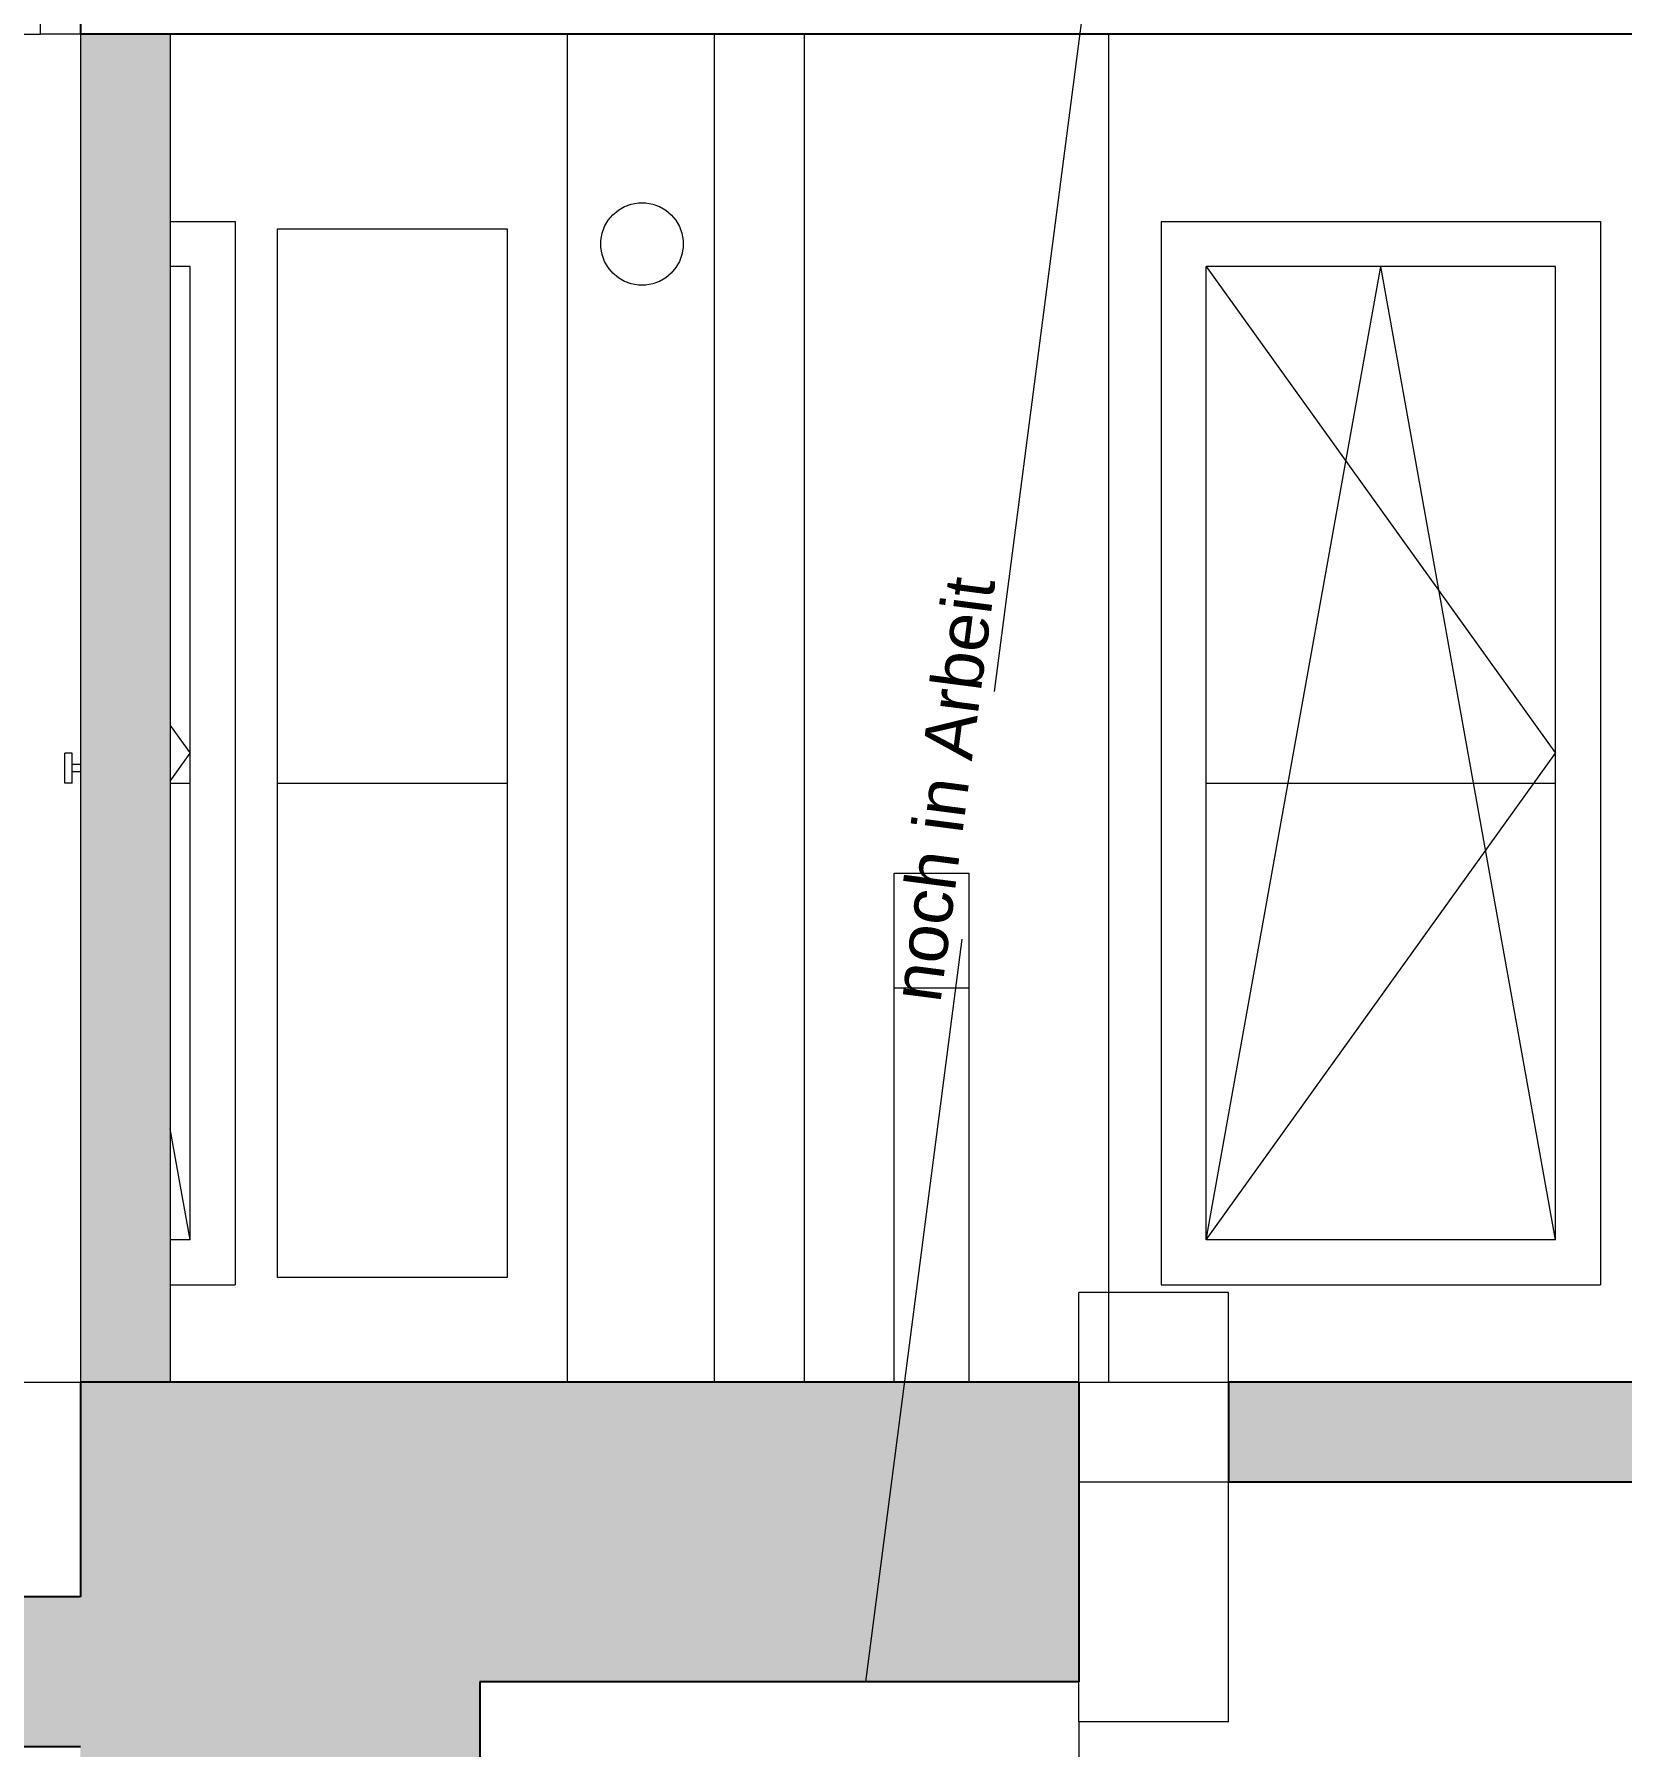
# Model space of a CAD drawing. Header units: metres. Extents: x -21.8 to 56, y -7 to 11.8.
# Drawn here: x -5.398 to -2.218, y -1.06 to 2.37 of the extents above; entities that cross this region are included whole.
import ezdxf

# ---------------------------------------------------------------- set-up
doc = ezdxf.new("R2010")
doc.units = ezdxf.units.M
doc.header["$MEASUREMENT"] = 0
doc.linetypes.add('Strichlinie eng', pattern=[0.002, 0.0015, -0.0005])
for name, color, linetype in [('I_Schnitt I RB_1_110 Wand Aussen', 7, 'Continuous'), ('I_Schnitt I RB_1_120 Wand Innen tragend', 7, 'Continuous'), ('I_Schnitt I RB_1_210 Decke', 7, 'Continuous'), ('I_Schnitt I RB_1_250 Träger Unterzug', 7, 'Continuous'), ('I_Schnitt I RB_1_270 Deckendurchbruchsymbol', 7, 'Continuous'), ('I_Schnitt I RB_1_450 Absturzsicherung', 7, 'Continuous'), ('I_Schnitt I RB_1_950 Polierplan Bemaßung', 7, 'Continuous')]:
    doc.layers.add(name, color=color, linetype=linetype)
doc.styles.add('ERSTELLTER_STIL_2', font='arial.ttf')

msp = doc.modelspace()

# ---------------------------------------------------------------- hatches: boundary and pattern name
at = {"layer": 'I_Schnitt I RB_1_110 Wand Aussen', "linetype": 'Continuous', "lineweight": 0, "true_color": 0x000000}
msp.add_hatch(color=18, dxfattribs=at).paths.add_polyline_path([(-5.305, -0.33), (-5.125, -0.33), (-5.125, 2.37), (-5.305, 2.37)])
at = {"layer": 'I_Schnitt I RB_1_210 Decke', "linetype": 'Continuous', "lineweight": 0, "true_color": 0x000000}
for points in [[(-3.005, -0.33), (-3.005, -0.53), (-0.1855, -0.53), (-0.1855, -0.33)], [(-5.305, -1.06), (-5.305, -0.76), (-5.8845, -0.76), (-5.8845, -1.06)]]:
    msp.add_hatch(color=18, dxfattribs=at).paths.add_polyline_path(points)
at = {"layer": 'I_Schnitt I RB_1_250 Träger Unterzug', "linetype": 'Continuous', "lineweight": 0, "true_color": 0x000000}
for points in [[(-4.505, -1.13), (-4.505, -0.33), (-5.305, -0.33), (-5.305, -1.13)], [(-3.305, -0.33), (-4.505, -0.33), (-4.505, -0.93), (-3.305, -0.93)]]:
    msp.add_hatch(color=18, dxfattribs=at).paths.add_polyline_path(points)

# ---------------------------------------------------------------- linework, layer by layer
at = {"layer": 'I_Schnitt I RB_1_110 Wand Aussen', "color": 7, "linetype": 'Continuous', "lineweight": 18, "ltscale": 1000}
for p, q in [((-5.305, 2.37), (-5.385, 2.37)), ((-5.305, 2.37), (-5.305, -0.33)), ((-5.125, 2.37), (-5.125, -0.33)), ((-4.33, 2.37), (-4.33, -0.33)), ((-3.245, -0.33), (-3.245, 2.37)), ((-3.675, 0.46), (-3.525, 0.46)), ((-6.485, -0.33), (-5.305, -0.33))]:
    msp.add_line(p, q, dxfattribs=at)
at = {"layer": 'I_Schnitt I RB_1_110 Wand Aussen', "color": 16, "linetype": 'Continuous', "lineweight": 13, "ltscale": 1000, "true_color": 0x7e0000}
for p, q in [((-4.2275, 2.0178), (-4.215, 2.0251)), ((-4.215, 2.0251), (-4.2015, 2.03)), ((-4.2015, 2.03), (-4.1872, 2.0325)), ((-4.1872, 2.0325), (-4.18, 2.0325)), ((-4.18, 2.0325), (-4.1728, 2.0325)), ((-4.1728, 2.0325), (-4.1586, 2.03)), ((-4.1586, 2.03), (-4.145, 2.0251)), ((-4.145, 2.0251), (-4.1325, 2.0178)), ((-4.2551, 1.985), (-4.2479, 1.9975)), ((-4.2479, 1.9975), (-4.2386, 2.0086)), ((-4.2386, 2.0086), (-4.2275, 2.0178)), ((-4.1325, 2.0178), (-4.1215, 2.0086)), ((-4.1215, 2.0086), (-4.1122, 1.9975)), ((-4.1122, 1.9975), (-4.105, 1.985)), ((-4.2625, 1.9572), (-4.26, 1.9714)), ((-4.2625, 1.95), (-4.2625, 1.9572)), ((-4.26, 1.9714), (-4.2551, 1.985)), ((-4.105, 1.985), (-4.1, 1.9714)), ((-4.1, 1.9714), (-4.0975, 1.9572)), ((-4.0975, 1.9572), (-4.0975, 1.95)), ((-4.2625, 1.9428), (-4.2625, 1.95)), ((-4.26, 1.9286), (-4.2625, 1.9428)), ((-4.2551, 1.915), (-4.26, 1.9286)), ((-4.1, 1.9286), (-4.105, 1.915)), ((-4.0975, 1.9428), (-4.1, 1.9286)), ((-4.0975, 1.95), (-4.0975, 1.9428)), ((-4.2479, 1.9025), (-4.2551, 1.915)), ((-4.2386, 1.8914), (-4.2479, 1.9025)), ((-4.2275, 1.8822), (-4.2386, 1.8914)), ((-4.1215, 1.8914), (-4.1325, 1.8822)), ((-4.1122, 1.9025), (-4.1215, 1.8914)), ((-4.105, 1.915), (-4.1122, 1.9025)), ((-4.215, 1.8749), (-4.2275, 1.8822)), ((-4.2015, 1.87), (-4.215, 1.8749)), ((-4.1872, 1.8675), (-4.2015, 1.87)), ((-4.18, 1.8675), (-4.1872, 1.8675)), ((-4.1728, 1.8675), (-4.18, 1.8675)), ((-4.1586, 1.87), (-4.1728, 1.8675)), ((-4.145, 1.8749), (-4.1586, 1.87)), ((-4.1325, 1.8822), (-4.145, 1.8749))]:
    msp.add_line(p, q, dxfattribs=at)
at = {"layer": 'I_Schnitt I RB_1_110 Wand Aussen', "color": 7, "linetype": 'Continuous', "lineweight": 13, "ltscale": 1000}
for p, q in [((-5.125, 1.995), (-4.995, 1.995)), ((-4.995, 1.995), (-4.995, -0.135)), ((-3.14, 1.995), (-3.14, -0.135)), ((-3.14, 1.995), (-2.26, 1.995)), ((-2.26, 1.995), (-2.26, -0.135)), ((-4.91, -0.12), (-4.91, 1.98)), ((-4.91, 1.98), (-4.45, 1.98)), ((-4.45, 1.98), (-4.45, -0.12)), ((-5.085, 1.905), (-5.125, 1.905)), ((-5.085, -0.045), (-5.085, 1.905)), ((-3.05, -0.045), (-3.05, 1.905)), ((-2.35, 1.905), (-3.05, 1.905)), ((-2.35, -0.045), (-2.35, 1.905)), ((-5.3365, 0.9287), (-5.3365, 0.93)), ((-5.3215, 0.93), (-5.3365, 0.93)), ((-5.3365, 0.925), (-5.3365, 0.9287)), ((-5.3215, 0.9287), (-5.3215, 0.93)), ((-5.3215, 0.925), (-5.3215, 0.9287)), ((-5.3365, 0.92), (-5.3365, 0.925)), ((-5.3365, 0.88), (-5.3365, 0.92)), ((-5.3215, 0.92), (-5.3215, 0.925)), ((-5.3215, 0.88), (-5.3215, 0.92)), ((-5.305, 0.9075), (-5.3215, 0.9075)), ((-5.305, 0.8925), (-5.3215, 0.8925)), ((-5.3365, 0.875), (-5.3365, 0.88)), ((-5.3365, 0.8713), (-5.3365, 0.875)), ((-5.3365, 0.87), (-5.3365, 0.8713)), ((-5.3215, 0.87), (-5.3365, 0.87)), ((-5.3215, 0.875), (-5.3215, 0.88)), ((-5.3215, 0.8713), (-5.3215, 0.875)), ((-5.3215, 0.87), (-5.3215, 0.8713)), ((-5.085, -0.045), (-5.125, -0.045)), ((-2.35, -0.045), (-3.05, -0.045)), ((-5.125, -0.135), (-4.995, -0.135)), ((-4.45, -0.12), (-4.91, -0.12)), ((-3.14, -0.135), (-2.26, -0.135))]:
    msp.add_line(p, q, dxfattribs=at)
at = {"layer": 'I_Schnitt I RB_1_110 Wand Aussen', "color": 8, "linetype": 'Continuous', "lineweight": 0, "ltscale": 1000}
for p, q in [((-3.05, 1.905), (-2.35, 0.93)), ((-3.05, -0.045), (-2.7, 1.905)), ((-2.35, -0.045), (-2.7, 1.905)), ((-5.125, 0.9857), (-5.085, 0.93)), ((-5.125, 0.8743), (-5.085, 0.93)), ((-3.05, -0.045), (-2.35, 0.93)), ((-5.085, -0.045), (-5.125, 0.1778))]:
    msp.add_line(p, q, dxfattribs=at)
at = {"layer": 'I_Schnitt I RB_1_120 Wand Innen tragend', "color": 7, "linetype": 'Continuous', "lineweight": 18, "ltscale": 1000}
for p, q in [((-4.035, -0.33), (-4.035, 2.37)), ((-3.855, 2.37), (-3.855, -0.33))]:
    msp.add_line(p, q, dxfattribs=at)
at = {"layer": 'I_Schnitt I RB_1_210 Decke', "color": 7, "linetype": 'Continuous', "lineweight": 13, "ltscale": 1000}
for p, q in [((-5.385, 2.37), (-5.385, 2.57)), ((-5.575, 2.37), (-5.385, 2.37)), ((-3.305, -0.33), (-3.005, -0.33)), ((-3.005, -0.53), (-3.305, -0.53))]:
    msp.add_line(p, q, dxfattribs=at)
at = {"layer": 'I_Schnitt I RB_1_210 Decke', "color": 7, "linetype": 'Continuous', "lineweight": 25, "ltscale": 1000}
for p, q in [((-5.305, 2.57), (-5.305, 2.37)), ((-5.125, 2.37), (-5.305, 2.37)), ((-0.3655, 2.37), (-5.125, 2.37)), ((-3.005, -0.33), (-3.005, -0.53)), ((-0.3655, -0.33), (-3.005, -0.33)), ((-0.6555, -0.53), (-3.005, -0.53))]:
    msp.add_line(p, q, dxfattribs=at)
at = {"layer": 'I_Schnitt I RB_1_210 Decke', "color": 7, "linetype": 'Continuous', "lineweight": 25, "ltscale": 1000, "flags": 128}
for points in [[(-5.305, -0.76), (-5.8845, -0.76), (-12.465, -0.76)], [(-5.305, -1.06), (-5.8845, -1.06), (-12.465, -1.06)]]:
    msp.add_lwpolyline(points, dxfattribs=at)
at = {"layer": 'I_Schnitt I RB_1_250 Träger Unterzug', "color": 7, "linetype": 'Continuous', "lineweight": 25, "ltscale": 1000}
for p, q in [((-5.305, -0.33), (-5.305, -0.76)), ((-5.125, -0.33), (-5.305, -0.33)), ((-4.505, -0.33), (-5.125, -0.33)), ((-3.305, -0.33), (-4.505, -0.33)), ((-3.305, -0.33), (-3.305, -0.93)), ((-4.505, -0.93), (-4.505, -1.13)), ((-3.305, -0.93), (-4.505, -0.93))]:
    msp.add_line(p, q, dxfattribs=at)
at = {"layer": 'I_Schnitt I RB_1_250 Träger Unterzug', "color": 7, "linetype": 'Continuous', "lineweight": 13, "ltscale": 1000}
msp.add_line((-3.305, -1.01), (-3.305, -1.13), dxfattribs=at)
at = {"layer": 'I_Schnitt I RB_1_270 Deckendurchbruchsymbol', "color": 7, "linetype": 'Continuous', "lineweight": 13, "ltscale": 1000}
for p, q in [((-3.675, 0.69), (-3.525, 0.69)), ((-3.675, 0.46), (-3.675, 0.69)), ((-3.525, 0.46), (-3.525, 0.69)), ((-3.675, -0.33), (-3.675, 0.46)), ((-3.525, -0.33), (-3.525, 0.46)), ((-3.005, -0.15), (-3.305, -0.15)), ((-3.305, -0.33), (-3.305, -0.15)), ((-3.005, -0.33), (-3.005, -0.15)), ((-3.005, -1.01), (-3.005, -0.53)), ((-3.305, -1.01), (-3.305, -0.93)), ((-3.005, -1.01), (-3.305, -1.01))]:
    msp.add_line(p, q, dxfattribs=at)
at = {"layer": 'I_Schnitt I RB_1_450 Absturzsicherung', "color": 7, "linetype": 'Continuous', "lineweight": 18, "ltscale": 1000}
for p, q in [((-5.125, 0.87), (-5.085, 0.87)), ((-4.91, 0.87), (-4.45, 0.87)), ((-3.05, 0.87), (-2.35, 0.87))]:
    msp.add_line(p, q, dxfattribs=at)
at = {"layer": 'I_Schnitt I RB_1_950 Polierplan Bemaßung', "color": 7, "linetype": 'Strichlinie eng', "lineweight": 13, "ltscale": 1000}
msp.add_line((-3.7318, -0.93), (-2.4906, 8.6194), dxfattribs=at)

# ---------------------------------------------------------------- texts
at = {"layer": 'I_Schnitt I RB_1_950 Polierplan Bemaßung', "color": 7, "linetype": 'Continuous', "lineweight": 13, "insert": (-3.6268, 0.8642), "char_height": 0.1, "attachment_point": 2, "rotation": 82.5946, "style": 'ERSTELLTER_STIL_2'}
msp.add_mtext('\\A1;{\\pqc;\\fArial|b0|i0|c0|p0;\\W1.000000;noch in Arbeit}', dxfattribs=at)

doc.saveas('drawing.dxf')
